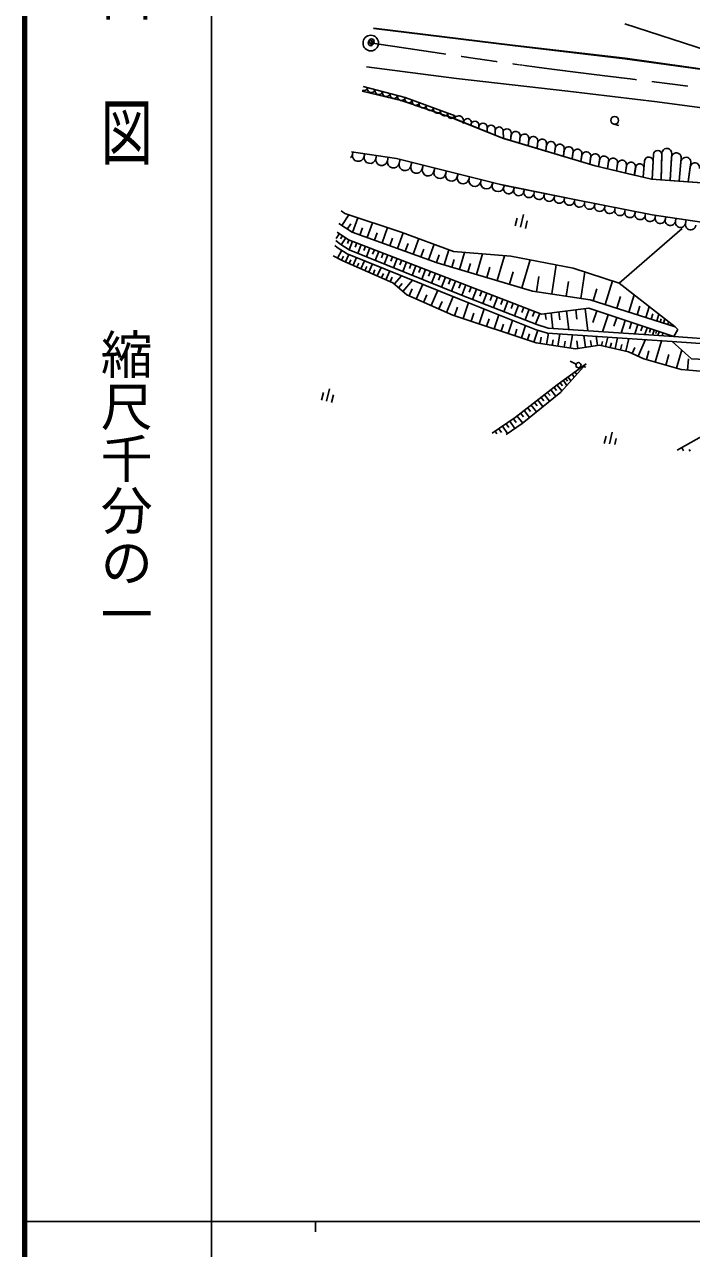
# Model space of a CAD drawing. Units: millimetres, scale not verified. Extents: x 40000 to 680000, y 20000 to 380000.
# Drawn here: x 40000 to 104211, y 202409 to 320274 of the extents above; entities that cross this region are included whole.
import ezdxf
from ezdxf.enums import TextEntityAlignment as Align

# ---------------------------------------------------------------- set-up
doc = ezdxf.new("R2010")
doc.units = ezdxf.units.MM
doc.header["$LTSCALE"] = 1000
doc.header["$PDMODE"] = 32
doc.header["$PDSIZE"] = 500
doc.linetypes.add('CHAIN', pattern=[18.5, 12, -1.5, 3.5, -1.5])
for name, color, linetype, lineweight in [('M-BGD', 7, 'Continuous', 25), ('M-BMK', 2, 'CHAIN', 13), ('M-BMK-SRVR', 3, 'Continuous', 25), ('M-TTL', 2, 'Continuous', 140), ('M-TTL-BAND', 7, 'Continuous', 25)]:
    doc.layers.add(name, color=color, linetype=linetype, lineweight=lineweight)
doc.layers.add('M-OTRS', color=6, linetype='Continuous')
doc.styles.add('@ＭＳ ゴシック', font='')
doc.styles.get('@ＭＳ ゴシック').set_extended_font_data('@MS Gothic')

msp = doc.modelspace()

# ---------------------------------------------------------------- linework, layer by layer
at = {"layer": 'M-BGD'}
for p, q in [((73595, 319939), (73631, 319934)), ((73625, 319885), (73631, 319934)), ((73625, 319885), (86985, 318238)), ((73631, 319934), (86990, 318288)), ((107341, 317233), (97794, 320341)), ((86984, 318239), (97805, 316980)), ((86990, 318288), (97812, 317029)), ((72932, 316195), (81575, 315079)), ((97805, 316980), (107081, 315678)), ((97812, 317029), (107086, 315727)), ((81575, 315079), (92306, 313846)), ((76261, 312948), (72519, 313861)), ((76642, 313238), (72597, 314300)), ((92306, 313846), (100901, 312816)), ((81198, 311273), (76261, 312948)), ((76642, 313238), (81453, 311484)), ((107896, 311875), (100901, 312816)), ((81453, 311484), (81198, 311273)), ((86109, 309304), (81198, 311273)), ((81374, 311202), (86109, 309304)), ((82954, 310597), (82952, 310570)), ((83748, 310562), (83741, 310253)), ((83745, 310393), (83741, 310253)), ((84528, 310387), (84531, 309937)), ((84529, 310199), (84531, 309937)), ((85304, 310212), (85320, 309621)), ((85309, 310009), (85320, 309621)), ((86078, 310037), (86109, 309304)), ((96722, 310680), (97208, 310560)), ((85953, 309367), (94935, 306676)), ((94935, 306676), (86109, 309304)), ((86866, 309737), (86799, 309113)), ((86850, 309585), (86799, 309113)), ((87716, 309490), (87645, 308860)), ((87699, 309342), (87645, 308860)), ((88566, 309243), (88492, 308606)), ((88549, 309099), (88492, 308606)), ((89415, 308996), (89338, 308353)), ((89398, 308855), (89338, 308353)), ((71484, 308009), (75818, 307381)), ((71569, 307763), (71610, 307991)), ((71571, 307772), (71610, 307991)), ((72695, 307549), (72748, 307826)), ((72701, 307579), (72748, 307826)), ((73823, 307345), (73887, 307661)), ((73831, 307386), (73887, 307661)), ((90265, 308749), (90184, 308099)), ((90248, 308612), (90184, 308099)), ((91115, 308502), (91030, 307846)), ((91097, 308369), (91030, 307846)), ((91964, 308255), (91876, 307592)), ((91947, 308125), (91876, 307592)), ((92814, 308008), (92723, 307339)), ((92797, 307882), (92723, 307339)), ((93664, 307761), (93569, 307085)), ((93647, 307639), (93569, 307085)), ((100538, 307757), (100420, 305363)), ((101361, 307708), (101288, 305303)), ((101367, 307889), (101291, 305390)), ((102303, 307848), (102163, 305352)), ((74949, 307141), (75025, 307496)), ((85681, 304885), (75818, 307381)), ((76066, 306889), (76157, 307296)), ((76067, 306896), (76157, 307296)), ((77182, 306633), (77272, 307014)), ((77187, 306654), (77272, 307014)), ((78298, 306372), (78387, 306731)), ((78307, 306409), (78387, 306731)), ((94514, 307515), (94415, 306832)), ((94502, 307433), (94415, 306832)), ((94935, 306676), (98701, 305769)), ((100369, 305367), (94935, 306676)), ((95373, 307304), (95266, 306596)), ((95362, 307234), (95266, 306596)), ((96234, 307101), (96125, 306390)), ((96224, 307035), (96125, 306390)), ((97096, 306899), (96983, 306183)), ((97086, 306835), (96983, 306183)), ((97958, 306696), (97842, 305976)), ((97948, 306635), (97842, 305976)), ((98820, 306494), (98701, 305769)), ((98836, 306540), (98726, 305763)), ((99694, 307147), (99573, 305559)), ((100504, 307074), (100420, 305363)), ((102282, 307466), (102156, 305243)), ((103224, 307398), (103025, 305183)), ((103193, 307054), (103025, 305183)), ((104138, 306948), (103893, 305123)), ((104085, 306551), (103893, 305123)), ((79414, 306113), (79502, 306449)), ((79428, 306164), (79502, 306449)), ((80531, 305854), (80617, 306167)), ((80549, 305920), (80617, 306167)), ((81648, 305594), (81732, 305885)), ((81672, 305676), (81732, 305885)), ((82766, 305334), (82848, 305602)), ((82796, 305432), (82848, 305602)), ((83884, 305074), (83963, 305320)), ((83921, 305189), (83963, 305320)), ((98726, 305763), (100370, 305367)), ((99637, 306402), (99573, 305559)), ((100369, 305367), (105683, 304999)), ((100370, 305367), (105630, 305003)), ((85002, 304813), (85078, 305038)), ((85045, 304940), (85078, 305038)), ((93118, 303398), (85681, 304885)), ((86199, 304782), (85681, 304885)), ((86118, 304553), (86199, 304782)), ((86142, 304620), (86199, 304782)), ((93118, 303398), (86199, 304782)), ((87072, 304305), (87169, 304588)), ((87116, 304434), (87169, 304588)), ((88050, 304128), (88139, 304394)), ((88090, 304248), (88139, 304394)), ((89028, 303950), (89108, 304200)), ((89064, 304061), (89108, 304200)), ((90006, 303773), (90078, 304006)), ((90037, 303874), (90078, 304006)), ((90983, 303596), (91048, 303812)), ((91010, 303686), (91048, 303812)), ((91960, 303418), (92018, 303618)), ((91983, 303498), (92018, 303618)), ((92937, 303241), (92987, 303424)), ((92953, 303300), (92987, 303424)), ((100430, 301941), (93118, 303398)), ((93912, 303056), (93957, 303231)), ((93920, 303089), (93957, 303231)), ((94883, 302859), (94927, 303037)), ((94888, 302879), (94927, 303037)), ((70830, 302065), (70479, 302331)), ((71230, 301934), (70564, 300912)), ((76252, 300283), (70830, 302065)), ((88033, 301976), (87733, 300763)), ((95855, 302662), (95897, 302844)), ((95856, 302668), (95897, 302844)), ((96827, 302465), (96867, 302651)), ((96828, 302471), (96867, 302651)), ((97799, 302267), (97837, 302457)), ((97799, 302267), (97837, 302457)), ((98770, 302069), (98807, 302264)), ((98772, 302077), (98807, 302264)), ((99742, 301871), (99777, 302071)), ((99746, 301892), (99777, 302071)), ((108574, 300721), (100430, 301941)), ((100714, 301673), (100749, 301893)), ((100720, 301707), (100749, 301893)), ((101687, 301474), (101728, 301746)), ((101694, 301521), (101728, 301746)), ((70263, 301109), (71555, 300266)), ((71075, 300579), (71408, 301090)), ((72092, 301650), (71589, 300254)), ((72287, 300002), (72539, 300701)), ((73503, 301187), (72986, 299751)), ((74953, 300710), (74422, 299234)), ((87428, 301611), (87248, 300883)), ((88219, 300643), (88399, 301371)), ((103326, 300633), (97232, 295371)), ((102660, 301275), (102706, 301600)), ((102668, 301332), (102706, 301600)), ((103633, 301068), (103684, 301453)), ((103643, 301142), (103684, 301453)), ((69976, 299488), (70350, 299143)), ((70323, 300136), (70009, 299671)), ((70116, 300276), (71198, 299545)), ((70621, 299935), (70419, 299636)), ((70919, 299733), (70469, 299068)), ((71230, 299533), (71096, 299187)), ((71198, 299545), (89774, 292386)), ((71576, 299399), (71256, 298571)), ((79740, 297319), (71555, 300266)), ((73704, 299492), (73962, 300210)), ((75160, 298968), (75426, 299706)), ((76442, 300213), (75898, 298703)), ((81293, 298420), (76252, 300283)), ((77948, 299657), (77409, 298159)), ((69890, 299002), (70107, 298803)), ((70107, 298803), (71069, 298196)), ((70534, 298533), (70147, 297779)), ((70350, 299143), (71270, 298562)), ((71270, 298562), (82053, 294202)), ((71990, 299240), (71830, 298825)), ((72404, 299080), (72079, 298235)), ((72827, 298917), (72664, 298495)), ((73249, 298754), (72918, 297896)), ((73679, 298589), (73513, 298160)), ((74108, 298423), (73772, 297551)), ((74544, 298255), (74376, 297819)), ((76653, 298431), (76925, 299186)), ((78158, 297889), (78427, 298638)), ((79442, 299105), (78907, 297619)), ((80839, 298588), (80405, 297122)), ((86805, 297950), (81293, 298420)), ((82357, 298330), (81871, 296688)), ((69713, 298001), (70651, 297519)), ((70524, 297585), (70718, 297962)), ((70651, 297519), (75459, 295394)), ((70651, 297519), (75459, 295394)), ((71229, 298131), (70908, 297406)), ((71069, 298196), (81880, 293831)), ((71271, 297245), (71431, 297608)), ((71965, 297834), (71634, 297085)), ((72008, 296920), (72174, 297294)), ((72725, 297527), (72383, 296754)), ((73509, 297211), (73156, 296412)), ((74981, 298087), (74639, 297200)), ((75424, 297916), (75253, 297472)), ((75868, 297745), (75521, 296843)), ((76319, 297571), (76145, 297121)), ((76770, 297398), (76416, 296481)), ((77228, 297221), (77051, 296763)), ((77686, 297044), (77327, 296113)), ((79650, 297352), (79917, 298095)), ((79740, 297319), (88892, 294607)), ((81138, 296905), (81355, 297638)), ((82691, 296445), (82935, 297266)), ((84099, 298181), (83512, 296202)), ((86199, 298002), (85492, 295615)), ((92831, 296825), (86805, 297950)), ((88677, 297601), (87879, 294908)), ((91182, 297133), (90754, 294323)), ((72770, 296583), (72941, 296970)), ((73556, 296236), (73732, 296635)), ((74320, 296884), (73955, 296059)), ((74367, 295877), (74550, 296289)), ((75156, 296546), (74780, 295695)), ((75205, 295506), (75393, 295932)), ((76299, 296084), (75601, 295272)), ((78152, 296865), (77972, 296399)), ((78618, 296685), (78253, 295739)), ((79091, 296503), (78908, 296030)), ((79564, 296321), (79193, 295358)), ((80045, 296135), (79860, 295654)), ((80526, 295950), (80150, 294972)), ((84502, 295908), (84795, 296898)), ((86685, 295261), (87039, 296455)), ((89300, 294545), (89522, 295998)), ((92831, 296825), (97232, 295371)), ((93954, 296454), (93563, 293895)), ((75459, 295394), (76812, 294232)), ((75459, 295394), (76812, 294232)), ((76008, 294923), (76357, 295329)), ((77348, 295661), (76414, 294574)), ((77023, 294139), (77327, 294829)), ((78342, 295259), (77713, 293834)), ((79788, 294676), (79139, 293205)), ((81015, 295761), (80827, 295272)), ((81504, 295573), (81121, 294579)), ((82001, 295381), (81810, 294884)), ((82498, 295190), (82109, 294180)), ((83003, 294995), (82808, 294491)), ((83508, 294801), (83118, 293790)), ((92159, 294109), (92373, 295514)), ((94744, 293669), (95110, 294817)), ((96615, 295574), (95892, 293304)), ((102631, 291156), (97232, 295371)), ((76812, 294232), (81233, 292280)), ((78426, 293519), (78740, 294232)), ((79874, 292880), (80199, 293615)), ((81280, 294073), (80610, 292555)), ((89243, 290880), (81880, 293831)), ((82053, 294202), (89330, 291385)), ((82735, 293488), (82225, 291951)), ((84013, 294606), (83818, 294101)), ((84519, 294411), (84128, 293399)), ((85025, 294216), (84830, 293710)), ((85531, 294021), (85140, 293007)), ((86038, 293826), (85843, 293319)), ((86545, 293630), (86154, 292615)), ((88892, 294607), (94471, 293756)), ((102631, 291156), (94471, 293756)), ((97027, 292942), (97389, 294077)), ((98689, 294233), (98162, 292580)), ((81406, 292223), (81678, 293042)), ((82994, 291696), (83249, 292465)), ((84241, 292885), (83763, 291441)), ((85655, 292318), (85206, 290963)), ((87053, 293434), (86857, 292927)), ((87561, 293239), (87169, 292222)), ((88069, 293043), (87873, 292534)), ((88578, 292847), (88185, 291828)), ((89087, 292650), (88891, 292141)), ((89596, 292454), (89203, 291434)), ((89774, 292386), (94317, 292949)), ((90136, 292430), (90204, 291880)), ((90687, 292499), (90872, 291008)), ((91433, 292591), (91525, 291846)), ((92178, 292684), (92399, 290904)), ((93068, 292794), (93178, 291904)), ((93958, 292904), (94221, 290780)), ((94317, 292949), (102500, 290216)), ((95082, 292693), (94712, 291585)), ((96190, 292323), (95642, 290683)), ((98989, 292317), (99252, 293143)), ((100147, 293095), (99815, 292053)), ((100336, 291888), (100502, 292408)), ((101066, 292378), (100857, 291722)), ((89271, 289615), (81233, 292280)), ((84484, 291202), (84724, 291924)), ((85884, 290738), (86108, 291416)), ((86984, 291786), (86561, 290513)), ((88231, 291286), (87834, 290091)), ((89330, 291385), (90420, 291038)), ((97010, 292049), (96736, 291229)), ((97830, 291776), (97425, 290562)), ((98437, 291573), (98234, 290966)), ((99044, 291370), (98744, 290472)), ((99493, 291220), (99343, 290771)), ((101185, 291617), (101290, 291945)), ((101645, 291926), (101513, 291512)), ((102010, 291641), (101927, 291381)), ((102631, 291156), (102897, 290902)), ((87198, 290302), (87409, 290938)), ((88432, 289893), (88630, 290490)), ((89407, 290833), (89029, 289695)), ((89243, 290880), (90348, 290561)), ((89639, 289557), (89736, 290177)), ((90429, 290555), (90259, 289461)), ((90348, 290561), (102360, 289752)), ((102500, 290216), (90420, 291038)), ((91538, 290480), (91353, 289290)), ((92745, 290399), (92543, 289105)), ((93838, 290326), (94021, 289189)), ((95017, 290246), (95157, 289371)), ((96148, 290170), (95943, 289264)), ((97087, 290107), (96849, 289058)), ((98174, 290034), (97898, 288819)), ((99942, 291070), (99720, 290406)), ((100275, 290959), (100164, 290627)), ((100607, 290848), (100443, 290356)), ((100853, 290766), (100771, 290520)), ((101099, 290684), (100977, 290320)), ((101463, 290563), (101373, 290293)), ((102897, 290902), (102500, 290216)), ((102500, 290216), (114270, 289390)), ((93029, 289029), (89271, 289615)), ((90806, 289376), (90891, 289923)), ((91948, 289198), (92041, 289793)), ((93029, 289029), (95340, 289401)), ((93282, 289070), (93163, 289809)), ((94589, 289280), (94498, 289849)), ((95340, 289401), (98150, 288762)), ((95551, 289353), (95640, 289744)), ((96396, 289161), (96499, 289614)), ((97373, 288939), (97492, 289463)), ((98488, 288608), (98749, 289181)), ((99781, 289925), (99061, 288347)), ((99870, 288017), (100114, 288858)), ((101306, 289823), (100711, 287773)), ((104200, 288092), (102360, 289752)), ((102360, 289752), (114244, 288885)), ((103270, 288931), (102760, 287178)), ((93097, 287570), (92519, 287841)), ((98150, 288762), (99630, 288087)), ((99630, 288087), (103204, 287049)), ((101735, 287475), (102033, 288500)), ((103820, 286997), (103911, 288073)), ((108460, 287893), (104200, 288092)), ((91290, 285569), (94081, 287584)), ((91626, 284876), (94081, 287584)), ((92709, 286594), (92919, 286303)), ((93000, 286804), (93166, 286575)), ((93564, 287398), (94047, 287265)), ((103204, 287049), (107365, 286696)), ((87238, 282414), (91290, 285569)), ((90975, 285324), (91211, 285021)), ((91278, 285559), (91725, 284985)), ((91575, 285775), (91789, 285477)), ((91872, 285989), (92210, 285521)), ((92106, 286158), (92275, 285924)), ((92340, 286327), (92607, 285958)), ((68770, 284837), (68590, 284109)), ((69375, 285202), (69076, 283989)), ((69561, 283869), (69741, 284597)), ((87903, 281841), (91626, 284876)), ((89421, 284114), (89914, 283480)), ((89737, 284360), (89984, 284043)), ((90054, 284607), (90536, 283988)), ((90363, 284847), (90604, 284538)), ((90673, 285088), (91144, 284483)), ((88110, 283094), (88626, 282431)), ((88442, 283351), (88700, 283020)), ((88773, 283609), (89277, 282962)), ((89097, 283861), (89349, 283538)), ((87238, 282414), (85026, 280914)), ((87903, 281841), (86374, 280791)), ((86382, 281834), (86623, 281479)), ((86737, 282074), (87215, 281369)), ((87090, 282314), (87329, 281961)), ((87433, 282566), (87960, 281888)), ((87772, 282830), (88035, 282491)), ((85313, 281109), (85473, 280873)), ((85670, 281351), (85912, 280994)), ((86027, 281593), (86508, 280883)), ((95981, 280637), (95806, 279930)), ((96586, 281003), (96310, 279884)), ((102818, 279290), (105449, 280753)), ((96814, 279838), (96952, 280398)), ((103451, 279232), (103283, 279549)), ((104090, 279174), (104000, 279344))]:
    msp.add_line(p, q, dxfattribs=at)
for centre, radius in [((96812, 311044), 375), ((93323, 287464), 250)]:
    msp.add_circle(centre, radius, dxfattribs=at)
for centre, radius, start, end in [((72660, 314282), 374, 249.91735, 345.4116), ((73384, 314092), 374, 165.17051, 345.4116), ((74108, 313902), 374, 165.17051, 345.4116), ((74832, 313712), 374, 165.17051, 345.4116), ((75556, 313522), 374, 165.17051, 345.4116), ((76280, 313332), 374, 165.17051, 345.4116), ((76982, 313104), 366, 158.54302, 341.39782), ((77670, 312853), 366, 158.54302, 341.39782), ((78357, 312603), 366, 158.54302, 341.39782), ((79044, 312352), 366, 158.54302, 341.39782), ((79731, 312102), 366, 158.54302, 341.39782), ((80419, 311851), 366, 158.54302, 341.39782), ((81106, 311600), 366, 158.54302, 341.39782), ((81802, 311008), 470, 325.61705, 155.60935), ((82647, 310824), 382, 323.49068, 176.12496), ((83351, 310571), 398, 358.72008, 176.23922), ((84136, 310384), 392, 0.38147, 178.72008), ((84916, 310201), 388, 1.57003, 180.38147), ((85694, 310020), 384, 2.46175, 181.57003), ((86434, 309784), 435, 353.86708, 144.81985), ((87283, 309538), 436, 353.61933, 173.86708), ((88133, 309293), 436, 353.37488, 173.61933), ((88982, 309048), 436, 353.13368, 173.37488), ((89832, 308803), 437, 352.89565, 173.13368), ((90681, 308558), 437, 352.66076, 172.89566), ((71005, 307864), 574, 311.11391, 349.84413), ((72134, 307664), 573, 169.14496, 348.44151), ((91531, 308313), 437, 352.42895, 172.66076), ((92381, 308068), 438, 352.20016, 172.42895), ((93231, 307823), 438, 351.97434, 172.20016), ((94080, 307577), 438, 351.75145, 171.97434), ((94938, 307370), 440, 351.42268, 171.75145), ((100950, 307729), 412, 357.18036, 176.09), ((101835, 307874), 469, 356.77458, 178.26045), ((102753, 307440), 472, 354.86929, 176.77458), ((73262, 307465), 573, 168.50498, 347.86576), ((74391, 307266), 572, 167.92112, 347.33785), ((75509, 307021), 572, 167.91817, 347.37973), ((76625, 306764), 573, 167.37974, 346.74378), ((77743, 306516), 573, 166.08042, 345.41318), ((95798, 307169), 441, 351.24078, 171.42268), ((96660, 306967), 441, 351.06038, 171.24079), ((97522, 306766), 441, 350.88145, 171.06038), ((98384, 306565), 442, 350.70398, 170.88145), ((99234, 306458), 407, 352.08376, 168.43186), ((100099, 307105), 407, 355.64358, 174.09646), ((103667, 307011), 476, 352.34455, 174.86928), ((104532, 306491), 451, 350.92179, 172.34456), ((78862, 306264), 573, 165.38012, 344.67943), ((79981, 306012), 573, 164.64407, 343.90756), ((81100, 305761), 573, 163.86972, 343.09485), ((82220, 305509), 573, 163.05429, 342.23829), ((83341, 305257), 573, 162.19479, 341.33466), ((84463, 305005), 572, 161.28799, 340.38045), ((85583, 304750), 571, 160.55464, 339.82379), ((86606, 304460), 491, 161.05341, 341.55459), ((87582, 304279), 491, 161.57772, 342.10182), ((88558, 304097), 492, 162.12649, 342.67504), ((89534, 303915), 492, 162.70136, 343.27596), ((90509, 303732), 493, 163.30411, 343.90658), ((91484, 303550), 494, 163.93668, 344.56894), ((92459, 303367), 494, 164.60117, 345.26532), ((93432, 303175), 494, 165.34819, 346.09418), ((94401, 302971), 495, 166.16616, 346.98316), ((95371, 302767), 495, 166.97445, 347.78286), ((96341, 302563), 496, 167.77396, 348.5736), ((97313, 302365), 496, 167.76835, 348.55904), ((98284, 302169), 496, 168.55904, 349.34066), ((99257, 301977), 496, 169.34066, 350.11306), ((100230, 301786), 496, 170.11306, 350.85955), ((101204, 301594), 496, 170.85955, 351.5054), ((102177, 301401), 496, 171.5054, 352.06978), ((103151, 301207), 496, 172.06978, 352.52334), ((104124, 301003), 495, 172.52335, 352.79029)]:
    msp.add_arc(centre, radius, start, end, dxfattribs=at)
at = {"layer": 'M-BMK'}
msp.add_open_spline([(160054, 288213), (158371, 290584), (157835, 291277), (156669, 293395), (155832, 294915), (155505, 295840), (154703, 297379), (153929, 298864), (153627, 299781), (152657, 301145), (150027, 304842), (148641, 307078), (145249, 310092), (144090, 311121), (143441, 311762), (142042, 312430), (140621, 313109), (139714, 313295), (138151, 313486), (133947, 314000), (131550, 313120), (127316, 313097), (122501, 313070), (119794, 312902), (114990, 313220), (108168, 313671), (104376, 314296), (97588, 315110), (88092, 316248), (85032, 316741), (73337, 318484)], degree=3, knots=[0, 0, 0, 0, 1, 1, 1, 2, 2, 2, 3, 3, 3, 4, 4, 4, 5, 5, 5, 6, 6, 6, 7, 7, 7, 8, 8, 8, 9, 9, 9, 10, 10, 10, 10], dxfattribs=at)
at = {"layer": 'M-BMK-SRVR'}
msp.add_circle((73337, 318484), 750, dxfattribs=at)
msp.add_point((73337, 318484), dxfattribs=at)
at = {"layer": 'M-OTRS'}
msp.add_point((73408, 318639), dxfattribs=at)
at = {"layer": 'M-TTL'}
msp.add_line((40000, 380000), (40000, 20000), dxfattribs=at)
at = {"layer": 'M-TTL-BAND'}
for p, q in [((58000, 370000), (58000, 20000)), ((40000, 205000), (579000, 205000)), ((68000, 205000), (68000, 204000))]:
    msp.add_line(p, q, dxfattribs=at)

# ---------------------------------------------------------------- texts
at = {"layer": 'M-TTL-BAND', "style": '@ＭＳ ゴシック', "width": 1.4}
msp.add_text('平  面  図', height=3666, rotation=270, dxfattribs=at).set_placement((49777, 306475), align=Align.MIDDLE_RIGHT)
at = {"layer": 'M-TTL-BAND', "style": '@ＭＳ ゴシック'}
msp.add_text('縮尺千分の一', height=3666, rotation=270, dxfattribs=at).set_placement((49777, 261030), align=Align.MIDDLE_RIGHT)

doc.saveas('drawing.dxf')
